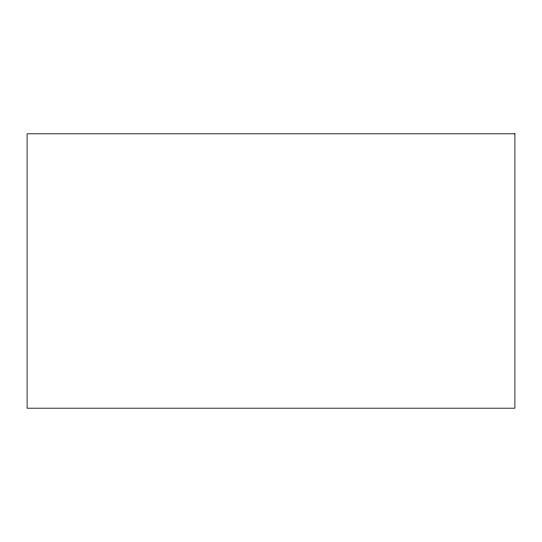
<?xml version="1.0" encoding="UTF-8"?>
<svg xmlns="http://www.w3.org/2000/svg" width="542" height="542" viewBox="0 0 542 542"><rect width="100%" height="100%" fill="white"/><g stroke="black" fill="none" stroke-linecap="round" stroke-linejoin="round"><path stroke-width="0.81" d="M514.9 133.806L27.1 133.806L27.1 408.194L514.9 408.194L514.9 133.806"/></g></svg>
